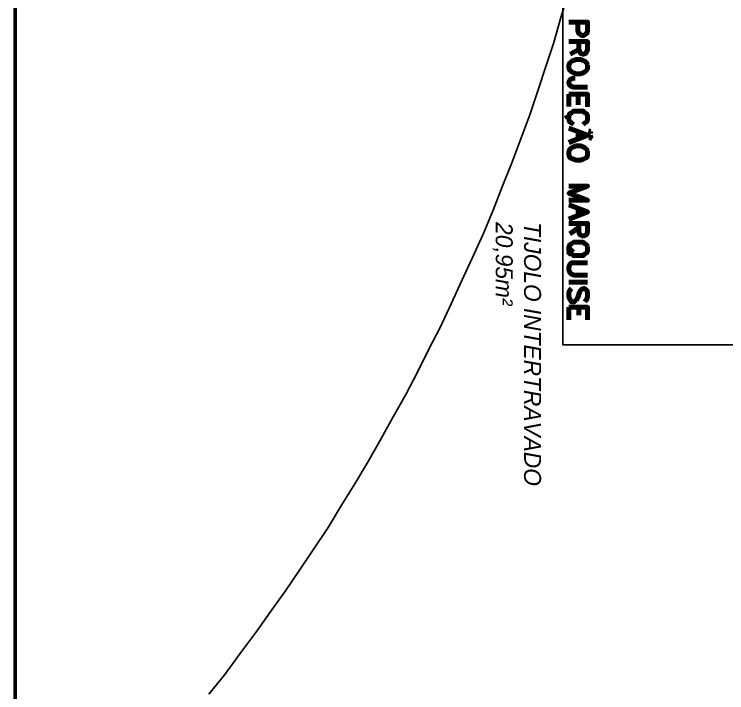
# Model space of a CAD drawing. Header units: millimetres. Extents: x 2273 to 2522, y 1034 to 1187.
# Drawn here: x 2391.987 to 2394.337, y 1166.87 to 1169.109 of the extents above; entities that cross this region are included whole.
import ezdxf

# ---------------------------------------------------------------- set-up
doc = ezdxf.new("R2010")
doc.units = ezdxf.units.MM
doc.linetypes.add('DASHED', pattern=[19.05, 12.7, -6.35])
doc.layers.add('LAYER8', color=8, linetype='Continuous')
doc.layers.add('LAYOUT', color=7, linetype='Continuous', lineweight=100)
doc.layers.add('PAREDES', color=4, linetype='Continuous', lineweight=100)
doc.styles.get("Standard").update_dxf_attribs({"font": 'arial.ttf'})

# ---------------------------------------------------------------- blocks, each defined once
blk = doc.blocks.new('PK')
at = {"layer": 'PAREDES', "color": 0, "linetype": 'Continuous'}
for points in [[(78.3211, 144.3686), (78.327, 144.3775)], [(77.9417, 144.301), (77.9417, 144.3627), (77.9711, 144.3627), (77.9799, 144.3598), (77.9799, 144.3569), (77.9858, 144.351), (77.9858, 144.3422), (77.9799, 144.3363), (77.9799, 144.3333), (77.9711, 144.3304), (77.9417, 144.3304)], [(78.0064, 144.301), (78.0064, 144.3627), (78.0328, 144.3627), (78.0387, 144.3598), (78.0446, 144.3569), (78.0475, 144.351), (78.0475, 144.3451), (78.0446, 144.3392), (78.0387, 144.3363), (78.0328, 144.3333), (78.0064, 144.3333)], [(78.0828, 144.3627), (78.077, 144.3598), (78.0711, 144.3539), (78.0681, 144.348), (78.0652, 144.3392), (78.0652, 144.3245), (78.0681, 144.3157), (78.0711, 144.3098), (78.077, 144.3039), (78.0828, 144.301), (78.0946, 144.301), (78.1005, 144.3039), (78.1064, 144.3098), (78.1093, 144.3157), (78.1123, 144.3245), (78.1123, 144.3392), (78.1093, 144.348), (78.1064, 144.3539), (78.1005, 144.3598), (78.0946, 144.3627), (78.0828, 144.3627)], [(78.1564, 144.3627), (78.1564, 144.3157), (78.1534, 144.3069), (78.1505, 144.3039), (78.1446, 144.301), (78.1387, 144.301), (78.1328, 144.3039), (78.1299, 144.3069), (78.127, 144.3157), (78.127, 144.3216)], [(78.1799, 144.301), (78.1799, 144.3627), (78.2211, 144.3627)], [(78.2799, 144.348), (78.274, 144.3539), (78.2711, 144.3598), (78.2652, 144.3627), (78.2505, 144.3627), (78.2446, 144.3598), (78.2417, 144.3539), (78.2358, 144.348), (78.2358, 144.3392), (78.2358, 144.3245), (78.2358, 144.3157), (78.2417, 144.3098), (78.2446, 144.3039), (78.2505, 144.301), (78.2652, 144.301), (78.2711, 144.3039), (78.274, 144.3098), (78.2799, 144.3157)], [(78.2917, 144.301), (78.3152, 144.3627), (78.3387, 144.301)], [(78.3005, 144.3657), (78.3034, 144.3716)], [(78.3093, 144.3716), (78.3034, 144.3716)], [(78.3123, 144.3716), (78.3152, 144.3686)], [(78.3152, 144.3716), (78.3211, 144.3716)], [(78.3681, 144.3627), (78.3623, 144.3598), (78.3564, 144.3539), (78.3534, 144.348), (78.3505, 144.3392), (78.3505, 144.3245), (78.3534, 144.3157), (78.3564, 144.3098), (78.3623, 144.3039), (78.3681, 144.301), (78.3799, 144.301), (78.3887, 144.3039), (78.3917, 144.3098), (78.3946, 144.3157), (78.3975, 144.3245), (78.3975, 144.3392), (78.3946, 144.348), (78.3917, 144.3539), (78.3887, 144.3598), (78.3799, 144.3627), (78.3681, 144.3627)], [(78.4828, 144.301), (78.4828, 144.3627), (78.5064, 144.301), (78.5299, 144.3627), (78.5299, 144.301)], [(78.5446, 144.301), (78.5681, 144.3627), (78.5917, 144.301)], [(78.6064, 144.301), (78.6064, 144.3627), (78.6328, 144.3627), (78.6417, 144.3598), (78.6446, 144.3569), (78.6475, 144.351), (78.6475, 144.3451), (78.6446, 144.3392), (78.6417, 144.3363), (78.6328, 144.3333), (78.6064, 144.3333)], [(78.6828, 144.3627), (78.677, 144.3598), (78.674, 144.3539), (78.6681, 144.348), (78.6681, 144.3392), (78.6681, 144.3245), (78.6681, 144.3157), (78.674, 144.3098), (78.677, 144.3039), (78.6828, 144.301), (78.6975, 144.301), (78.7034, 144.3039), (78.7064, 144.3098), (78.7123, 144.3157), (78.7123, 144.3245), (78.7123, 144.3392), (78.7123, 144.348), (78.7064, 144.3539), (78.7034, 144.3598), (78.6975, 144.3627), (78.6828, 144.3627)], [(78.7358, 144.3627), (78.7358, 144.3186), (78.7358, 144.3098), (78.7417, 144.3039), (78.7505, 144.301), (78.7593, 144.301), (78.7681, 144.3039), (78.774, 144.3098), (78.777, 144.3186), (78.777, 144.3627)], [(78.8005, 144.3627), (78.8005, 144.301)], [(78.8652, 144.3539), (78.8564, 144.3598), (78.8475, 144.3627), (78.8358, 144.3627), (78.827, 144.3598), (78.8211, 144.3539), (78.8211, 144.348), (78.824, 144.3422), (78.827, 144.3392), (78.8328, 144.3363), (78.8505, 144.3304), (78.8564, 144.3275), (78.8593, 144.3245), (78.8652, 144.3186), (78.8652, 144.3098), (78.8564, 144.3039), (78.8475, 144.301), (78.8358, 144.301), (78.827, 144.3039), (78.8211, 144.3098)], [(78.8828, 144.301), (78.8828, 144.3627), (78.924, 144.3627)]]:
    blk.add_lwpolyline(points, dxfattribs=at)
blk = doc.blocks.new('ML')
at = {"layer": 'LAYOUT', "linetype": 'ByBlock'}
for p, q in [((78.0328, 144.3333), (78.0472, 144.3045)), ((78.1799, 144.3319), (78.215, 144.3319)), ((78.3034, 144.3319), (78.327, 144.3319)), ((78.5564, 144.3319), (78.5799, 144.3319)), ((78.6196, 144.3333), (78.6409, 144.3036)), ((78.6903, 144.3151), (78.7096, 144.2976)), ((78.1799, 144.301), (78.2202, 144.301))]:
    blk.add_line(p, q, dxfattribs=at)
blk.add_lwpolyline([(78.2578, 144.301), (78.255, 144.2938), (78.2495, 144.2913)], dxfattribs=at)
at = {"layer": 'PAREDES', "color": 0, "linetype": 'Continuous'}
for points in [[(78.8828, 144.3333), (78.9093, 144.3333)], [(78.8828, 144.301), (78.924, 144.301)]]:
    blk.add_lwpolyline(points, dxfattribs=at)
at = {"layer": 'LAYOUT', "linetype": 'ByBlock'}
blk.add_blockref('PK', (0, 0), dxfattribs=at)

msp = doc.modelspace()

# ---------------------------------------------------------------- hatches: boundary and pattern name
at = {"layer": 'LAYER8', "linetype": 'Continuous'}
msp.add_hatch(color=252, dxfattribs=at).paths.add_polyline_path([(2391.9872, 1164.636), (2391.9931, 1180.0566), (2391.9872, 1180.0625), (2391.9872, 1164.636), (2391.9931, 1180.0566), (2391.9931, 1164.6478)])

# ---------------------------------------------------------------- linework, layer by layer
at = {"layer": 'LAYER8', "linetype": 'DASHED'}
for p, q in [((2393.796, 1168.0184), (2393.796, 1174.0213)), ((2397.146, 1168.0184), (2393.796, 1168.0184))]:
    msp.add_line(p, q, dxfattribs=at)
at = {"layer": 'LAYER8', "color": 252, "linetype": 'Continuous'}
for points in [[(2391.9872, 1180.0625), (2391.9872, 1164.636), (2391.9931, 1180.0566), (2391.9872, 1180.0625)], [(2391.9872, 1164.636), (2391.9931, 1180.0566), (2391.9931, 1164.6478), (2391.9872, 1164.636)]]:
    msp.add_lwpolyline(points, dxfattribs=at)
at = {"layer": 'LAYER8', "color": 0, "linetype": 'Continuous'}
for points in [[(2391.9931, 1180.0566), (2391.9931, 1161.9831)], [(2392.6284, 1166.8654), (2392.6813, 1166.9302), (2392.7313, 1166.9978), (2392.7842, 1167.0684), (2392.8313, 1167.136), (2392.8813, 1167.2066), (2392.9284, 1167.2743), (2392.9754, 1167.3449), (2393.0225, 1167.4154), (2393.0666, 1167.489), (2393.1107, 1167.5596), (2393.1548, 1167.6331), (2393.196, 1167.7066), (2393.2372, 1167.7802), (2393.2784, 1167.8537), (2393.3166, 1167.9272), (2393.3548, 1168.0037), (2393.3931, 1168.0772), (2393.4284, 1168.1537), (2393.4637, 1168.2302), (2393.499, 1168.3066), (2393.5342, 1168.3831), (2393.5666, 1168.4625), (2393.596, 1168.539), (2393.6284, 1168.6184), (2393.6578, 1168.6978), (2393.6872, 1168.7772), (2393.7137, 1168.8566), (2393.7401, 1168.936), (2393.7666, 1169.0154), (2393.7901, 1169.0978), (2393.8137, 1169.1772)], [(2394.0166, 1168.0184), (2393.796, 1168.0184), (2393.796, 1168.1596)]]:
    msp.add_lwpolyline(points, dxfattribs=at)

# ---------------------------------------------------------------- block references
at = {"layer": 'LAYER8', "linetype": 'ByBlock', "rotation": 270}
msp.add_blockref('ML', (2249.5156, 1247.0248), dxfattribs=at)

# ---------------------------------------------------------------- texts
at = {"layer": 'LAYER8', "color": 0, "linetype": 'Continuous', "insert": (2393.7246, 1168.4228), "char_height": 0.056045, "width": 1.591519, "attachment_point": 1, "rotation": 270}
msp.add_mtext('{\\fHarlow Solid Italic|b0|i0|c0|p82;TIJOLO INTERTRAVADO\\P20,95m²}', dxfattribs=at)

doc.saveas('drawing.dxf')
